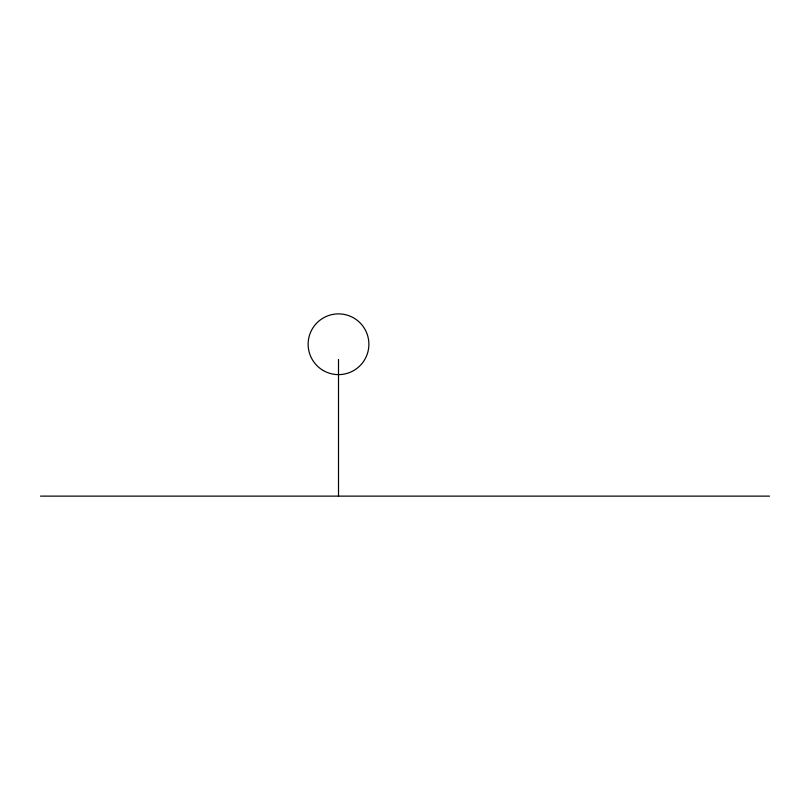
<?xml version="1.0" encoding="UTF-8"?>
<svg xmlns="http://www.w3.org/2000/svg" width="810" height="810" viewBox="0 0 810 810"><rect width="100%" height="100%" fill="white"/><g stroke="black" fill="none" stroke-linecap="round" stroke-linejoin="round"><path stroke-width="1.21" d="M40.5 496.125L769.5 496.125M338.509 359.438L338.509 496.125M323.322 370.555A30.375 30.375 0 0 0 368.884 344.25A30.375 30.375 0 0 0 323.322 317.945A30.375 30.375 0 0 0 323.322 370.555"/></g></svg>
